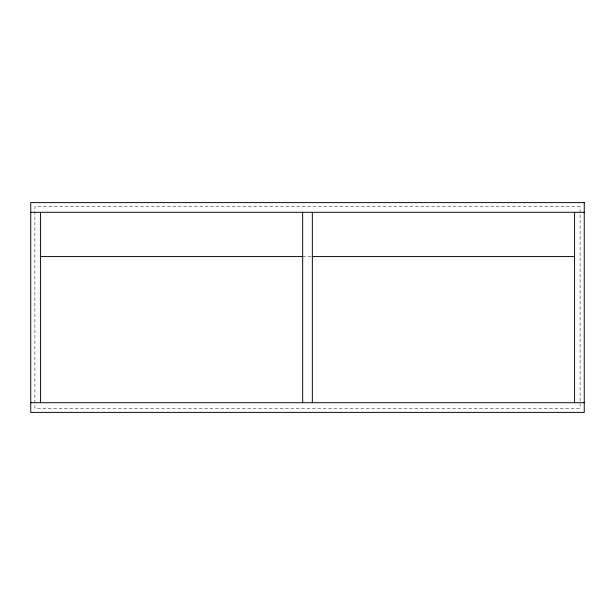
<?xml version="1.0" encoding="UTF-8"?>
<svg xmlns="http://www.w3.org/2000/svg" width="615" height="615" viewBox="0 0 615 615"><rect width="100%" height="100%" fill="white"/><g stroke="black" fill="none" stroke-linecap="round" stroke-linejoin="round"><path stroke-width="0.46" stroke-dasharray="3.08 2.31" d="M302.657 256.578L311.459 256.578M580.099 206.763L34.901 206.763L34.901 408.237L580.099 408.237L580.099 206.763"/><path stroke-width="0.92" d="M30.75 212.298L584.25 212.298M40.436 256.578L302.695 256.578M312.305 256.578L574.564 256.578M30.75 402.702L584.25 402.702M574.564 212.298L574.564 402.702M312.343 212.298L312.343 402.702M302.657 212.298L302.657 402.702M40.436 212.298L40.436 402.702M584.25 202.612L30.75 202.612L30.75 412.388L584.25 412.388L584.25 202.612"/></g></svg>
